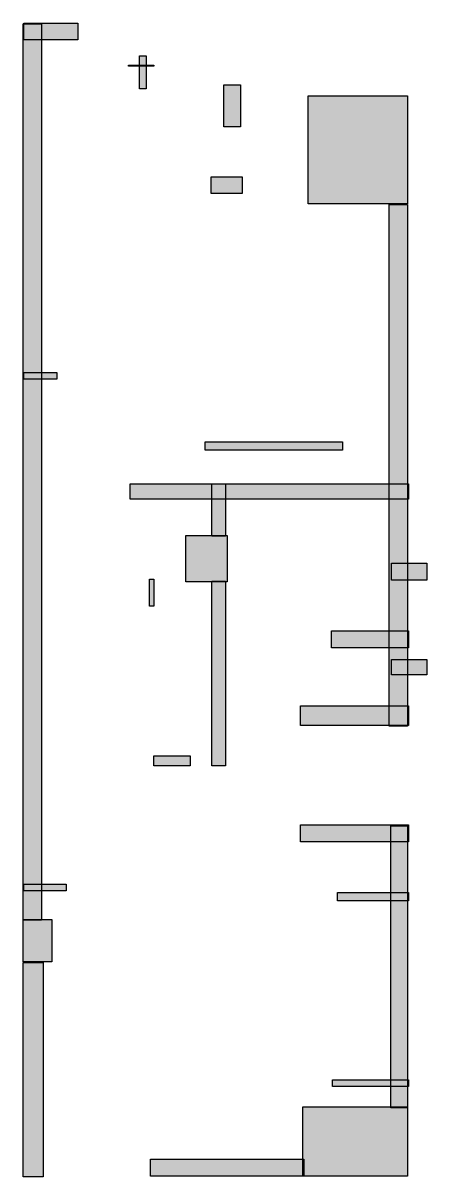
# Model space of a CAD drawing. Header units: centimetres. Extents: x 32 to 453, y 26 to 1228.
import ezdxf

# ---------------------------------------------------------------- set-up
doc = ezdxf.new("R2010")
doc.units = ezdxf.units.CM
doc.layers.add('WALL', color=7, linetype='Continuous')

msp = doc.modelspace()

# ---------------------------------------------------------------- hatches: boundary and pattern name
at = {"layer": 'WALL'}
h = msp.add_hatch(color=256, dxfattribs=at)
h.dxf.hatch_style = 1
h.paths.add_polyline_path([(31.68, 1227.6), (51.04, 1227.6), (51.04, 293.04), (31.68, 293.04)])
h = msp.add_hatch(color=256, dxfattribs=at)
h.dxf.hatch_style = 1
h.paths.add_polyline_path([(32.56, 1228.48), (88.88, 1228.48), (88.88, 1210.88), (32.56, 1210.88)])
h = msp.add_hatch(color=256, dxfattribs=at)
h.dxf.hatch_style = 1
h.paths.add_polyline_path([(153.12, 1194.16), (160.16, 1194.16), (160.16, 1159.84), (153.12, 1159.84)])
h = msp.add_hatch(color=256, dxfattribs=at)
h.dxf.hatch_style = 1
h.paths.add_polyline_path([(141.68, 1184.48), (168.08, 1184.48), (168.08, 1183.6), (141.68, 1183.6)])
h = msp.add_hatch(color=256, dxfattribs=at)
h.dxf.hatch_style = 1
h.paths.add_polyline_path([(241.12, 1164.24), (258.72, 1164.24), (258.72, 1120.24), (241.12, 1120.24)])
h = msp.add_hatch(color=256, dxfattribs=at)
h.dxf.hatch_style = 1
h.paths.add_polyline_path([(329.12, 1152.8), (432.96, 1152.8), (432.96, 1040.16), (329.12, 1040.16)])
h = msp.add_hatch(color=256, dxfattribs=at)
h.dxf.hatch_style = 1
h.paths.add_polyline_path([(227.92, 1068.32), (260.48, 1068.32), (260.48, 1050.72), (227.92, 1050.72)])
h = msp.add_hatch(color=256, dxfattribs=at)
h.dxf.hatch_style = 1
h.paths.add_polyline_path([(413.6, 1039.28), (432.96, 1039.28), (432.96, 495.44), (413.6, 495.44)])
h = msp.add_hatch(color=256, dxfattribs=at)
h.dxf.hatch_style = 1
h.paths.add_polyline_path([(32.56, 864.16), (66.88, 864.16), (66.88, 857.12), (32.56, 857.12)])
h = msp.add_hatch(color=256, dxfattribs=at)
h.dxf.hatch_style = 1
h.paths.add_polyline_path([(221.76, 792), (365.2, 792), (365.2, 783.2), (221.76, 783.2)])
h = msp.add_hatch(color=256, dxfattribs=at)
h.dxf.hatch_style = 1
h.paths.add_polyline_path([(143.44, 748), (433.84, 748), (433.84, 732.16), (143.44, 732.16)])
h = msp.add_hatch(color=256, dxfattribs=at)
h.dxf.hatch_style = 1
h.paths.add_polyline_path([(228.8, 748), (242.88, 748), (242.88, 693.44), (228.8, 693.44)])
h = msp.add_hatch(color=256, dxfattribs=at)
h.dxf.hatch_style = 1
h.paths.add_polyline_path([(201.52, 694.32), (244.64, 694.32), (244.64, 645.92), (201.52, 645.92)])
h = msp.add_hatch(color=256, dxfattribs=at)
h.dxf.hatch_style = 1
h.paths.add_polyline_path([(416.24, 665.28), (453.2, 665.28), (453.2, 647.68), (416.24, 647.68)])
h = msp.add_hatch(color=256, dxfattribs=at)
h.dxf.hatch_style = 1
h.paths.add_polyline_path([(163.68, 648.56), (168.08, 648.56), (168.08, 620.4), (163.68, 620.4)])
h = msp.add_hatch(color=256, dxfattribs=at)
h.dxf.hatch_style = 1
h.paths.add_polyline_path([(228.8, 646.8), (242.88, 646.8), (242.88, 454.08), (228.8, 454.08)])
h = msp.add_hatch(color=256, dxfattribs=at)
h.dxf.hatch_style = 1
h.paths.add_polyline_path([(353.76, 594.88), (433.84, 594.88), (433.84, 577.28), (353.76, 577.28)])
h = msp.add_hatch(color=256, dxfattribs=at)
h.dxf.hatch_style = 1
h.paths.add_polyline_path([(416.24, 564.96), (453.2, 564.96), (453.2, 549.12), (416.24, 549.12)])
h = msp.add_hatch(color=256, dxfattribs=at)
h.dxf.hatch_style = 1
h.paths.add_polyline_path([(321.2, 516.56), (433.84, 516.56), (433.84, 496.32), (321.2, 496.32)])
h = msp.add_hatch(color=256, dxfattribs=at)
h.dxf.hatch_style = 1
h.paths.add_polyline_path([(168.08, 464.64), (205.92, 464.64), (205.92, 454.08), (168.08, 454.08)])
h = msp.add_hatch(color=256, dxfattribs=at)
h.dxf.hatch_style = 1
h.paths.add_polyline_path([(321.2, 392.48), (433.84, 392.48), (433.84, 374.88), (321.2, 374.88)])
h = msp.add_hatch(color=256, dxfattribs=at)
h.dxf.hatch_style = 1
h.paths.add_polyline_path([(415.36, 391.6), (432.96, 391.6), (432.96, 97.68), (415.36, 97.68)])
h = msp.add_hatch(color=256, dxfattribs=at)
h.dxf.hatch_style = 1
h.paths.add_polyline_path([(32.56, 330.88), (76.56, 330.88), (76.56, 323.84), (32.56, 323.84)])
h = msp.add_hatch(color=256, dxfattribs=at)
h.dxf.hatch_style = 1
h.paths.add_polyline_path([(359.92, 322.08), (433.84, 322.08), (433.84, 313.28), (359.92, 313.28)])
h = msp.add_hatch(color=256, dxfattribs=at)
h.dxf.hatch_style = 1
h.paths.add_polyline_path([(31.68, 293.92), (61.6, 293.92), (61.6, 249.92), (31.68, 249.92)])
h = msp.add_hatch(color=256, dxfattribs=at)
h.dxf.hatch_style = 1
h.paths.add_polyline_path([(31.68, 249.04), (52.8, 249.04), (52.8, 25.52), (31.68, 25.52)])
h = msp.add_hatch(color=256, dxfattribs=at)
h.dxf.hatch_style = 1
h.paths.add_polyline_path([(354.64, 126.72), (433.84, 126.72), (433.84, 119.68), (354.64, 119.68)])
h = msp.add_hatch(color=256, dxfattribs=at)
h.dxf.hatch_style = 1
h.paths.add_polyline_path([(323.84, 98.56), (432.96, 98.56), (432.96, 26.4), (323.84, 26.4)])
h = msp.add_hatch(color=256, dxfattribs=at)
h.dxf.hatch_style = 1
h.paths.add_polyline_path([(164.56, 44), (324.72, 44), (324.72, 26.4), (164.56, 26.4)])

# ---------------------------------------------------------------- linework, layer by layer
for points in [[(31.68, 1227.6), (51.04, 1227.6), (51.04, 293.04), (31.68, 293.04)], [(32.56, 1228.48), (88.88, 1228.48), (88.88, 1210.88), (32.56, 1210.88)], [(153.12, 1194.16), (160.16, 1194.16), (160.16, 1159.84), (153.12, 1159.84)], [(141.68, 1184.48), (168.08, 1184.48), (168.08, 1183.6), (141.68, 1183.6)], [(241.12, 1164.24), (258.72, 1164.24), (258.72, 1120.24), (241.12, 1120.24)], [(329.12, 1152.8), (432.96, 1152.8), (432.96, 1040.16), (329.12, 1040.16)], [(227.92, 1068.32), (260.48, 1068.32), (260.48, 1050.72), (227.92, 1050.72)], [(413.6, 1039.28), (432.96, 1039.28), (432.96, 495.44), (413.6, 495.44)], [(32.56, 864.16), (66.88, 864.16), (66.88, 857.12), (32.56, 857.12)], [(221.76, 792), (365.2, 792), (365.2, 783.2), (221.76, 783.2)], [(143.44, 748), (433.84, 748), (433.84, 732.16), (143.44, 732.16)], [(228.8, 748), (242.88, 748), (242.88, 693.44), (228.8, 693.44)], [(201.52, 694.32), (244.64, 694.32), (244.64, 645.92), (201.52, 645.92)], [(416.24, 665.28), (453.2, 665.28), (453.2, 647.68), (416.24, 647.68)], [(163.68, 648.56), (168.08, 648.56), (168.08, 620.4), (163.68, 620.4)], [(228.8, 646.8), (242.88, 646.8), (242.88, 454.08), (228.8, 454.08)], [(353.76, 594.88), (433.84, 594.88), (433.84, 577.28), (353.76, 577.28)], [(416.24, 564.96), (453.2, 564.96), (453.2, 549.12), (416.24, 549.12)], [(321.2, 516.56), (433.84, 516.56), (433.84, 496.32), (321.2, 496.32)], [(168.08, 464.64), (205.92, 464.64), (205.92, 454.08), (168.08, 454.08)], [(321.2, 392.48), (433.84, 392.48), (433.84, 374.88), (321.2, 374.88)], [(415.36, 391.6), (432.96, 391.6), (432.96, 97.68), (415.36, 97.68)], [(32.56, 330.88), (76.56, 330.88), (76.56, 323.84), (32.56, 323.84)], [(359.92, 322.08), (433.84, 322.08), (433.84, 313.28), (359.92, 313.28)], [(31.68, 293.92), (61.6, 293.92), (61.6, 249.92), (31.68, 249.92)], [(31.68, 249.04), (52.8, 249.04), (52.8, 25.52), (31.68, 25.52)], [(354.64, 126.72), (433.84, 126.72), (433.84, 119.68), (354.64, 119.68)], [(323.84, 98.56), (432.96, 98.56), (432.96, 26.4), (323.84, 26.4)], [(164.56, 44), (324.72, 44), (324.72, 26.4), (164.56, 26.4)]]:
    msp.add_lwpolyline(points, close=True, dxfattribs=at)

doc.saveas('drawing.dxf')
